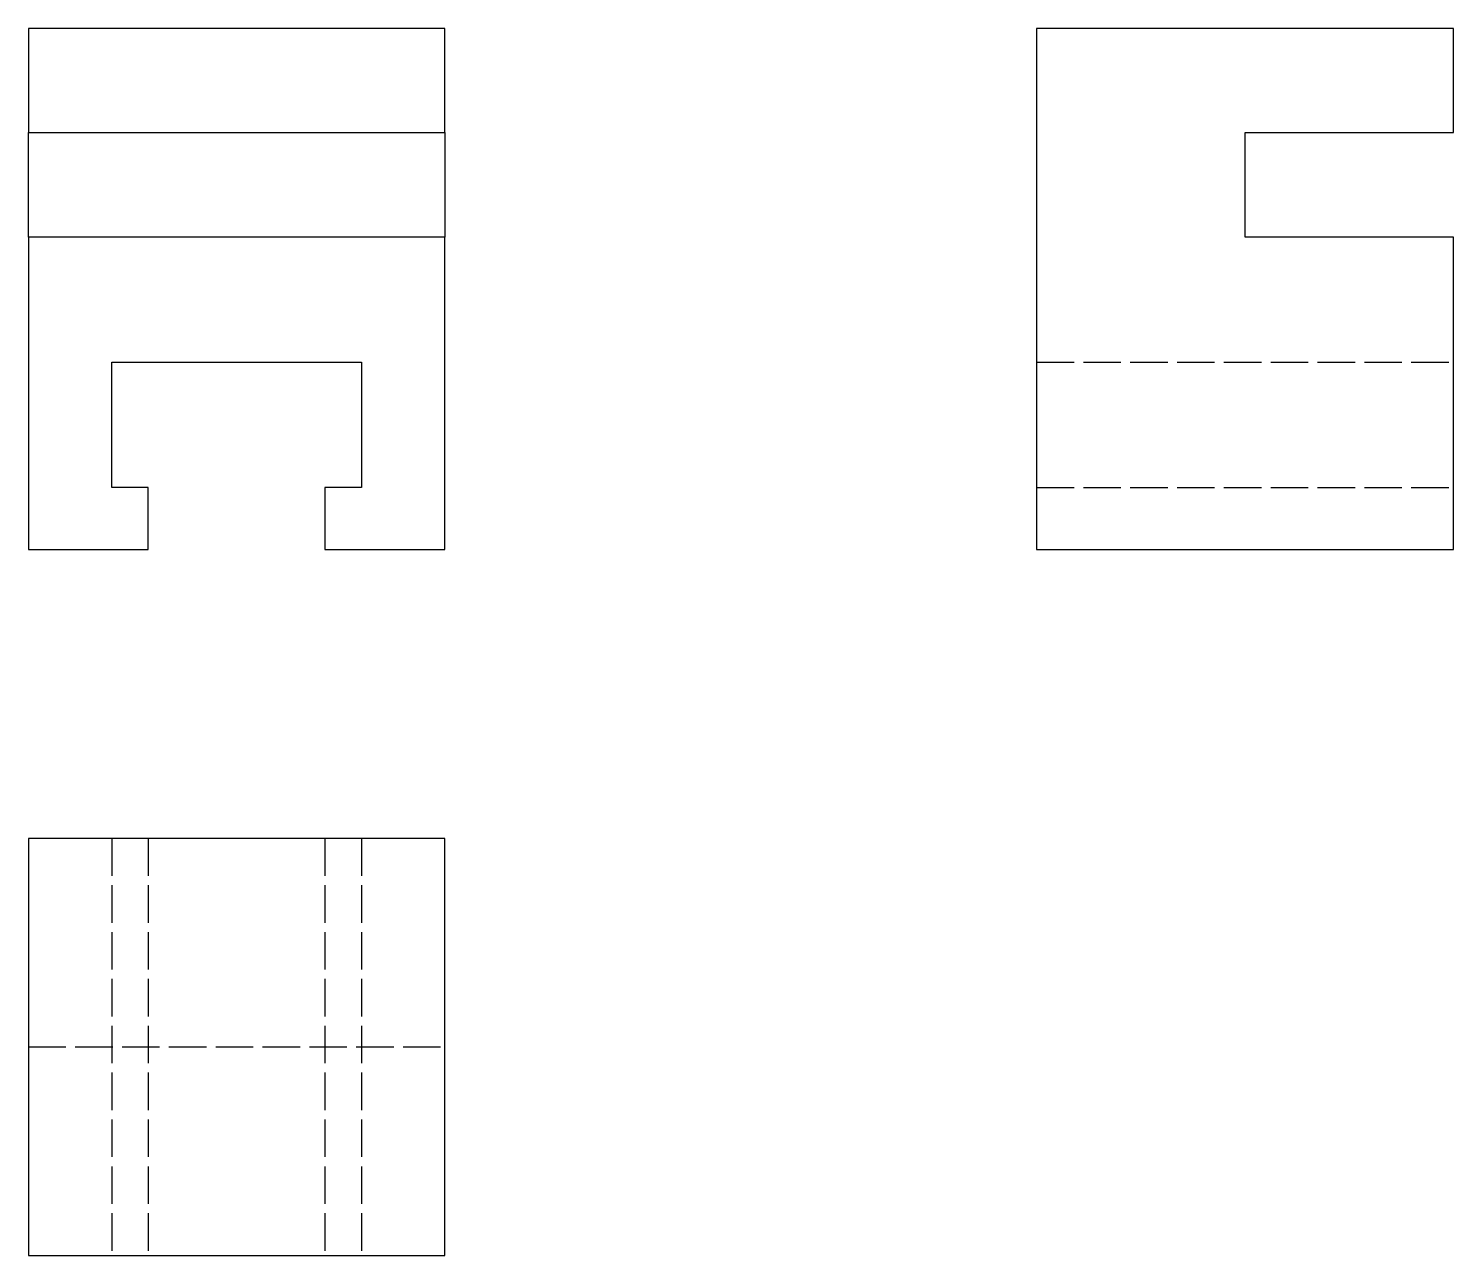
# Model space of a CAD drawing. Header units: millimetres. Extents: x 196 to 333, y 96 to 214.
import ezdxf

# ---------------------------------------------------------------- set-up
doc = ezdxf.new("R2010")
doc.units = ezdxf.units.MM
doc.header["$LTSCALE"] = 0.3
doc.linetypes.add('ACAD_ISO02W100', pattern=[15, 12, -3])
doc.layers.add('PDF_Geometría', color=7, linetype='Continuous')

msp = doc.modelspace()

# ---------------------------------------------------------------- linework, layer by layer
at = {"linetype": 'ACAD_ISO02W100'}
for p, q in [((292.78, 181.94), (332.84, 181.94)), ((292.78, 169.92), (332.84, 169.92)), ((203.94, 136.21), (203.94, 96.15)), ((207.43, 136.21), (207.43, 96.15)), ((224.41, 136.21), (224.41, 96.15)), ((227.91, 136.21), (227.91, 96.15)), ((195.92, 116.18), (235.92, 116.18))]:
    msp.add_line(p, q, dxfattribs=at)
at = {"layer": 'PDF_Geometría'}
for p, q in [((235.92, 213.99), (195.92, 213.99)), ((195.92, 213.99), (195.92, 204)), ((235.92, 204), (235.92, 213.99)), ((332.84, 213.99), (292.78, 213.99)), ((292.78, 213.99), (292.78, 163.94)), ((332.84, 204), (332.84, 213.99)), ((195.92, 193.96), (195.92, 204)), ((195.92, 204), (235.92, 204)), ((235.92, 204), (235.92, 193.96)), ((312.81, 193.96), (312.81, 204)), ((312.81, 204), (332.84, 204)), ((195.92, 193.96), (195.92, 163.94)), ((235.92, 193.96), (195.92, 193.96)), ((235.92, 163.94), (235.92, 193.96)), ((332.84, 193.96), (312.81, 193.96)), ((332.84, 163.94), (332.84, 193.96)), ((203.94, 169.92), (203.94, 181.94)), ((203.94, 181.94), (227.91, 181.94)), ((227.91, 181.94), (227.91, 169.92)), ((207.43, 169.92), (203.94, 169.92)), ((207.43, 163.94), (207.43, 169.92)), ((227.91, 169.92), (224.41, 169.92)), ((224.41, 169.92), (224.41, 163.94)), ((195.92, 163.94), (207.43, 163.94)), ((224.41, 163.94), (235.92, 163.94)), ((292.78, 163.94), (332.84, 163.94)), ((235.92, 136.21), (195.92, 136.21)), ((195.92, 136.21), (195.92, 96.15)), ((235.92, 96.15), (235.92, 136.21)), ((195.92, 96.15), (235.92, 96.15))]:
    msp.add_line(p, q, dxfattribs=at)

doc.saveas('drawing.dxf')
